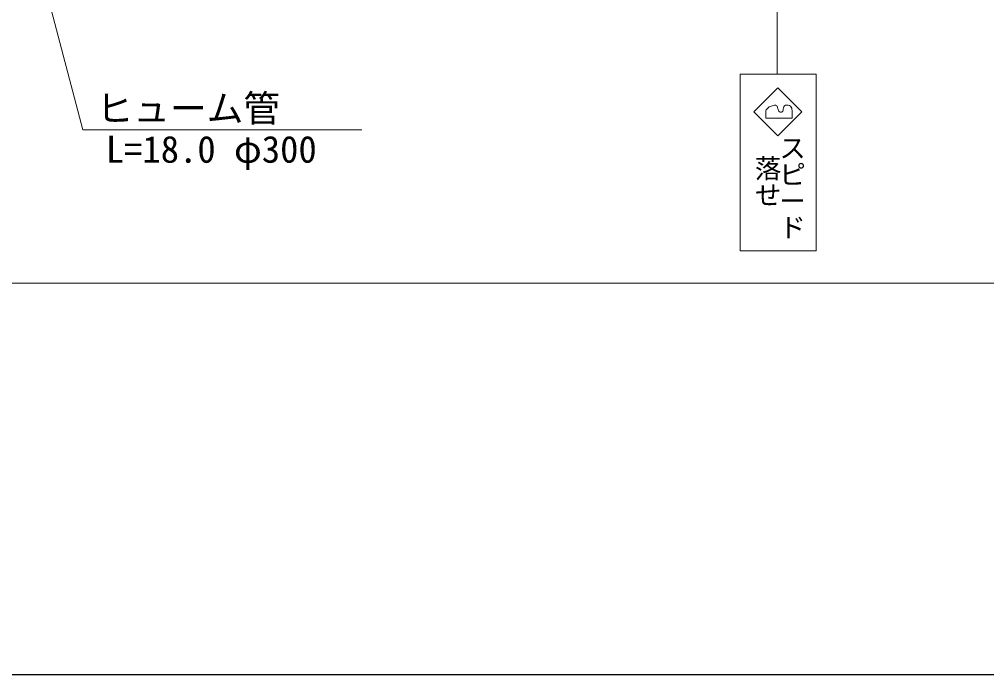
# Model space of a CAD drawing. Units: millimetres, scale not verified. Extents: x 40000 to 680000, y 20000 to 380000.
# Drawn here: x 196781 to 262650, y 205000 to 249636 of the extents above; entities that cross this region are included whole.
import ezdxf
from ezdxf.enums import TextEntityAlignment as Align

# ---------------------------------------------------------------- set-up
doc = ezdxf.new("R2010")
doc.units = ezdxf.units.MM
doc.header["$LTSCALE"] = 1000
for name, color, linetype, lineweight in [('M-STR-HTXT', 7, 'Continuous', 13), ('M-STR-STRC', 7, 'Continuous', 13), ('M-TTL-BAND', 7, 'Continuous', 25)]:
    doc.layers.add(name, color=color, linetype=linetype, lineweight=lineweight)
doc.styles.add('@ＭＳ 明朝', font='')
doc.styles.add('ＭＳ ゴシック', font='')
doc.styles.get('@ＭＳ 明朝').set_extended_font_data('@MS Mincho')
doc.styles.get('ＭＳ ゴシック').set_extended_font_data('MS Gothic')

msp = doc.modelspace()

# ---------------------------------------------------------------- linework, layer by layer
at = {"layer": 'M-STR-HTXT'}
for p, q in [((188904, 288689), (201097, 242108)), ((201097, 242108), (220097, 242108)), ((182305, 231669), (541374, 231669))]:
    msp.add_line(p, q, dxfattribs=at)
at = {"layer": 'M-STR-STRC'}
for p, q in [((248377, 284701), (248377, 245895)), ((245869, 245895), (251050, 245895)), ((245869, 233865), (245869, 245895)), ((251050, 245895), (251050, 233865)), ((248430, 244972), (246798, 243340)), ((248430, 244972), (250062, 243340)), ((246798, 243340), (248430, 241707)), ((247609, 242897), (247609, 243401)), ((250062, 243340), (248430, 241707)), ((249396, 242897), (249396, 243352)), ((247609, 242897), (249396, 242897)), ((251050, 233865), (245869, 233865))]:
    msp.add_line(p, q, dxfattribs=at)
msp.add_open_spline([(247609, 243401), (247663, 243500), (247692, 243543), (247770, 243612), (247866, 243696), (247940, 243724), (248064, 243752), (248171, 243775), (248252, 243810), (248345, 243752), (248414, 243708), (248401, 243637), (248436, 243563), (248476, 243476), (248450, 243384), (248534, 243338), (248599, 243302), (248668, 243281), (248723, 243331), (248805, 243406), (248782, 243494), (248821, 243598), (248843, 243655), (248835, 243700), (248877, 243745), (248921, 243791), (248969, 243788), (249032, 243794), (249103, 243801), (249147, 243800), (249214, 243773), (249278, 243747), (249301, 243704), (249340, 243647), (249407, 243548), (249396, 243472), (249396, 243345)], degree=3, knots=[0, 0, 0, 0, 1, 1, 1, 2, 2, 2, 3, 3, 3, 4, 4, 4, 5, 5, 5, 6, 6, 6, 7, 7, 7, 8, 8, 8, 9, 9, 9, 10, 10, 10, 11, 11, 11, 12, 12, 12, 12], dxfattribs=at)
at = {"layer": 'M-TTL-BAND'}
msp.add_line((40000, 205000), (579000, 205000), dxfattribs=at)

# ---------------------------------------------------------------- texts
at = {"layer": 'M-STR-HTXT', "style": 'ＭＳ ゴシック'}
for s, p in [('ヒューム管', (202034, 242108)), ('L=18.0 φ300', (202668, 239319))]:
    msp.add_text(s, height=1833, dxfattribs=at).set_placement(p, align=Align.BOTTOM_LEFT)
at = {"layer": 'M-STR-STRC', "style": '@ＭＳ 明朝'}
for s, p in [('スピード', (248352, 241790)), ('落せ', (246687, 240391))]:
    msp.add_text(s, height=1320, rotation=270, dxfattribs=at).set_placement(p, align=Align.BOTTOM_LEFT)

doc.saveas('drawing.dxf')
